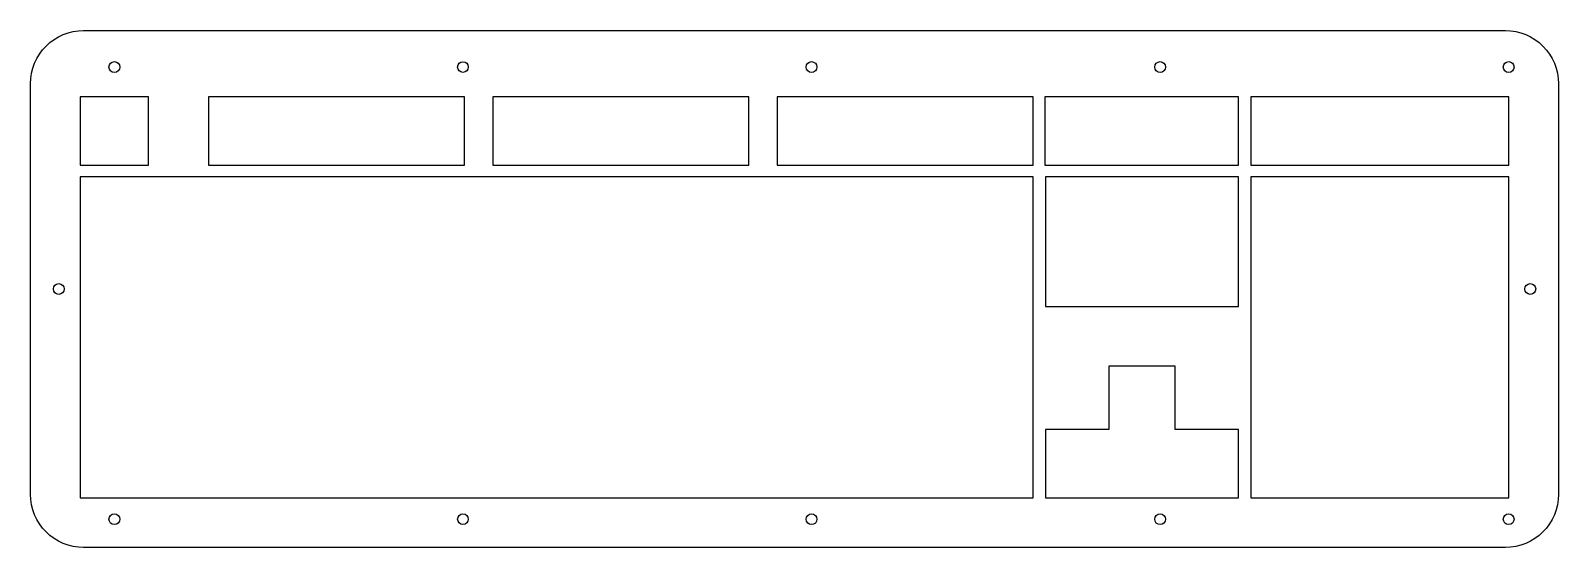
# Model space of a CAD drawing. Header units: millimetres. Extents: x -16 to 445, y -140 to 16.
import ezdxf

# ---------------------------------------------------------------- set-up
doc = ezdxf.new("R2010")
doc.units = ezdxf.units.MM
doc.layers.get('0').update_dxf_attribs({"linetype": 'CONTINUOUS'})

msp = doc.modelspace()

# ---------------------------------------------------------------- linework, layer by layer
msp.add_lwpolyline([(-16, 0, -0.414214), (0, 16), (428.63, 16, -0.414214), (444.62, 0), (444.62, -123.83, -0.414214), (428.63, -139.83), (0, -139.83, -0.414214), (-16, -123.83)], format="xyb", close=True)
for points in [[(19.55, -24.55), (19.55, -4), (-1, -4), (-1, -24.55)], [(114.8, -24.55), (114.8, -4), (37.61, -4), (37.61, -24.55)], [(200.53, -24.55), (200.53, -4), (123.32, -4), (123.32, -24.55)], [(286.25, -24.55), (286.25, -4), (209.05, -4), (209.05, -24.55)], [(348.16, -24.55), (348.16, -4), (289.76, -4), (289.76, -24.55)], [(351.93, -4), (351.93, -24.55), (429.62, -24.55), (429.62, -4)], [(-1, -124.83), (286.25, -124.83), (286.25, -28.08), (-1, -28.08)], [(348.16, -28.08), (290.01, -28.08), (290.01, -67.18), (348.16, -67.18)], [(351.93, -28.08), (351.93, -124.83), (429.62, -124.83), (429.62, -28.08)], [(348.16, -104.28), (329.11, -104.28), (329.11, -85.22), (309.06, -85.22), (309.06, -104.28), (290.01, -104.28), (290.01, -124.83), (348.16, -124.83)]]:
    msp.add_lwpolyline(points, close=True)
for centre, radius in [((9.27, 5), 1.63), ((114.36, 5), 1.62), ((219.45, 5), 1.63), ((324.54, 5), 1.63), ((429.62, 5), 1.63), ((-7.5, -61.91), 1.63), ((436.13, -61.91), 1.63), ((9.27, -131.31), 1.63), ((114.36, -131.31), 1.62), ((219.45, -131.31), 1.63), ((324.54, -131.31), 1.63), ((429.62, -131.31), 1.63)]:
    msp.add_circle(centre, radius)

doc.saveas('drawing.dxf')
